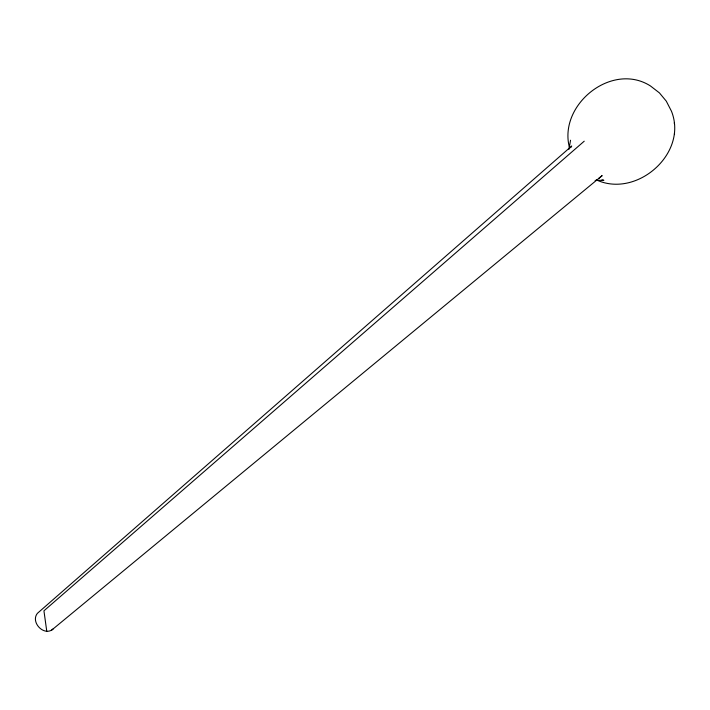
<?xml version="1.0" encoding="UTF-8"?>
<svg xmlns="http://www.w3.org/2000/svg" width="710" height="710" viewBox="0 0 710 710"><rect width="100%" height="100%" fill="white"/><g stroke="black" fill="none" stroke-linecap="round" stroke-linejoin="round"><path stroke-width="1.06" d="M568.95 149.393L570.538 140.216M569.686 148.372C557.421 105.373 611.701 61.211 650.475 85.972L659.404 92.877L666.282 101.139L671.456 111.195C688.309 153.404 636.692 198.489 596.533 179.949M570.742 147.565L571.719 146.02L37.408 613.333C30.077 622.377 44.606 637.207 53.303 628.785M584.232 141.184L43.94 610.813L46.771 631.305M51.493 630.267L602.169 175.61L598.699 178.459M595.122 180.384L603.873 180.278L601.956 179.896M674.358 122.599L674.367 123.735M674.482 133.107L674.5 134.572"/></g></svg>
